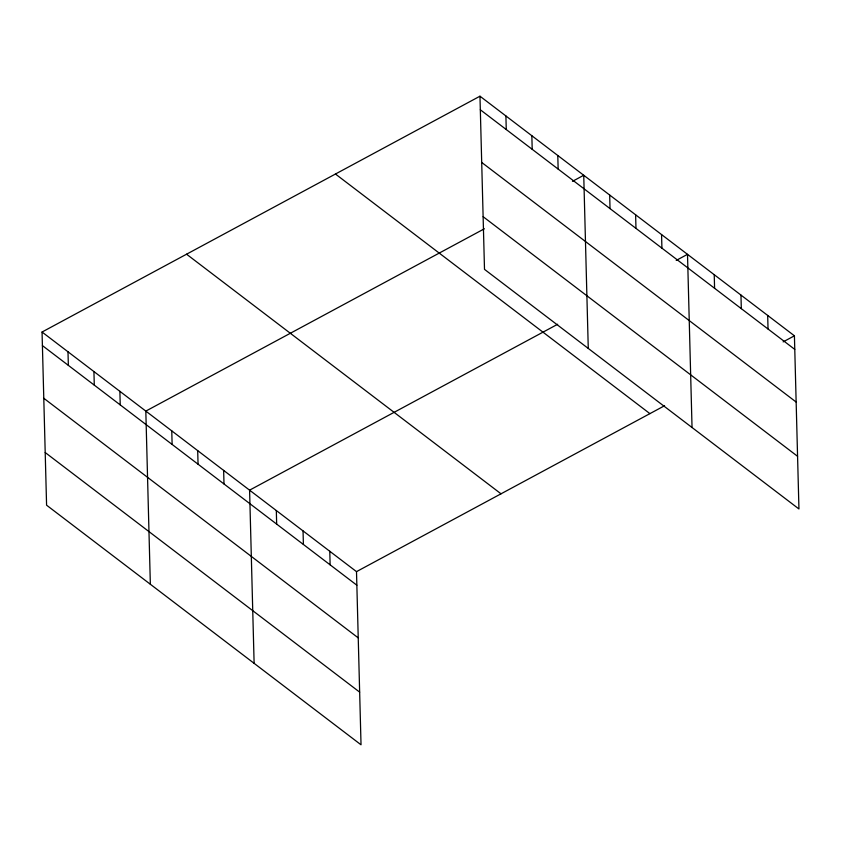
<?xml version="1.0" encoding="UTF-8"?>
<svg xmlns="http://www.w3.org/2000/svg" width="841" height="841" viewBox="0 0 841 841"><rect width="100%" height="100%" fill="white"/><g stroke="black" fill="none" stroke-linecap="round" stroke-linejoin="round"><path stroke-width="1.26" d="M42.05 332.027L356.5 571.638L361.031 744.8L46.581 505.189L42.05 332.027L479.969 96.2L794.419 335.811L798.95 508.973L484.5 269.362L479.969 96.2M484.384 228.773L145.819 411.102L150.35 584.264M572.448 181.351L583.738 175.264L588.269 348.437M557.667 324.258L249.588 490.166L254.119 663.339M676.217 260.416L687.507 254.339L692.038 427.501M356.5 571.638L664.579 405.73M783.129 341.888L794.419 335.811M480.316 109.772L794.766 349.383M481.704 162.439L796.154 402.051M483.123 216.694L797.573 456.306M335.454 174.024L649.904 413.635M186.565 254.203L501.015 493.814M42.407 345.598L356.857 585.21M43.785 398.266L358.234 637.877M45.204 452.532L359.654 692.132M767.686 315.438L768.043 329.01M740.963 295.075L741.31 308.647M714.23 274.702L714.587 288.284M661.562 234.576L661.92 248.148M635.617 214.802L635.975 228.374M609.672 195.038L610.03 208.61M557.793 155.501L558.151 169.073M531.848 135.737L532.206 149.309M505.904 115.963L506.261 129.535M329.777 551.265L330.124 564.847M303.044 530.902L303.401 544.474M276.321 510.54L276.668 524.111M223.643 470.403L224 483.974M197.698 450.629L198.056 464.211M171.764 430.865L172.121 444.437M119.874 391.328L120.231 404.899M93.929 371.564L94.287 385.136M67.995 351.79L68.352 365.362"/></g></svg>
